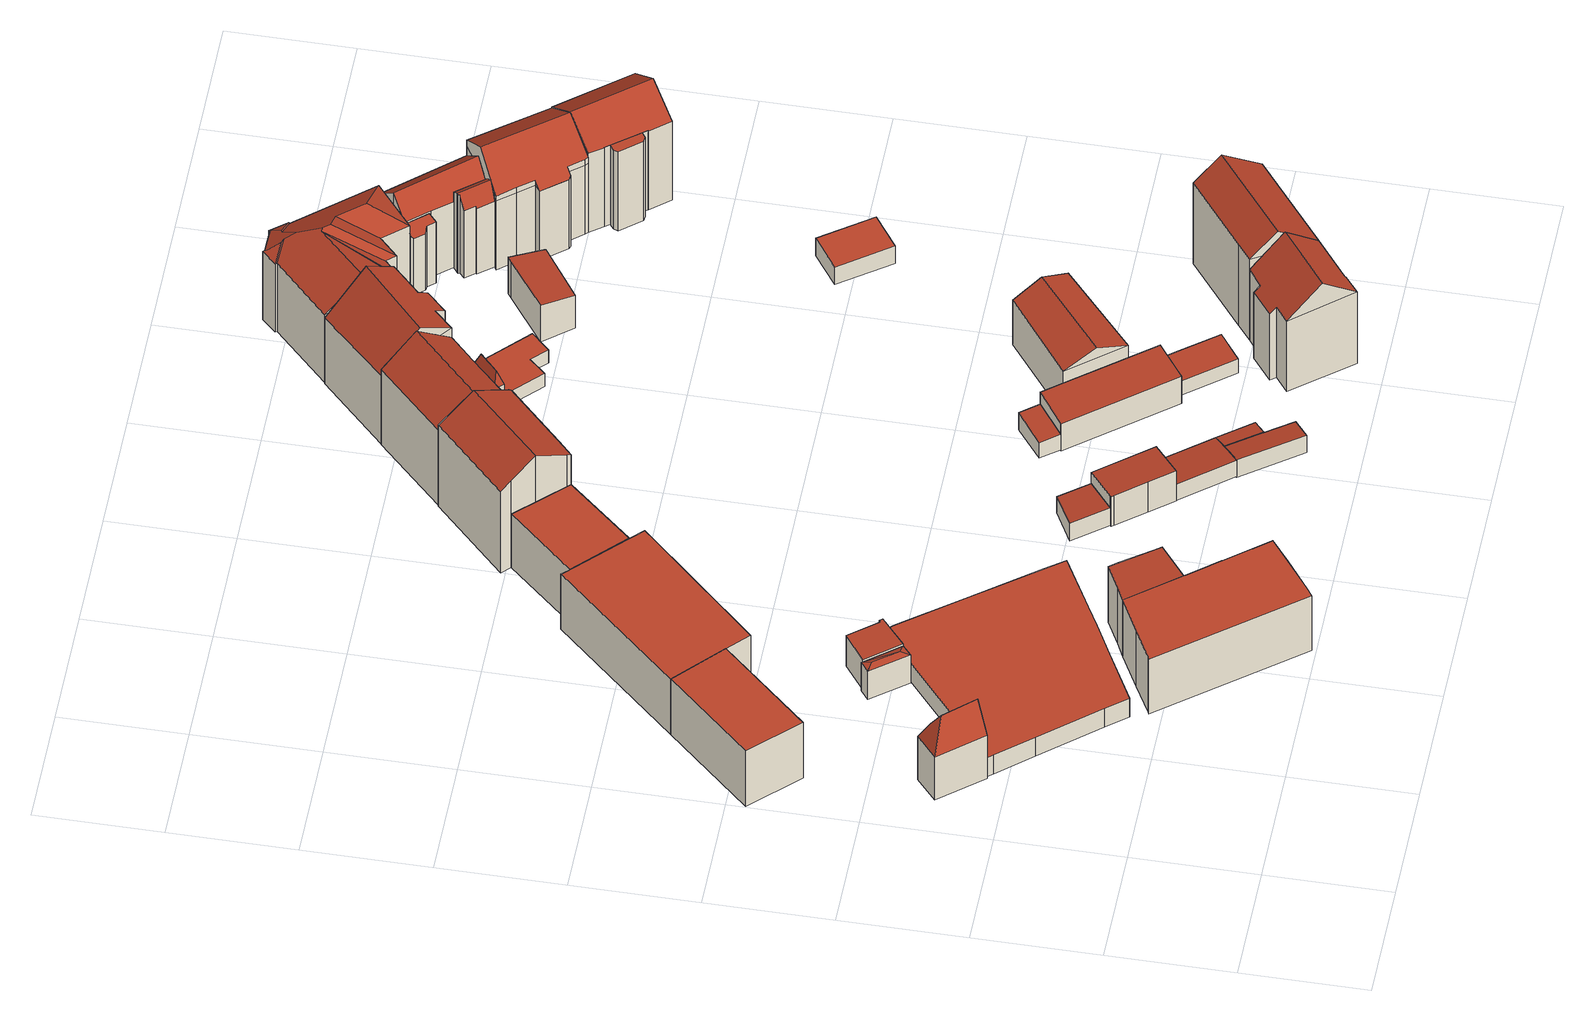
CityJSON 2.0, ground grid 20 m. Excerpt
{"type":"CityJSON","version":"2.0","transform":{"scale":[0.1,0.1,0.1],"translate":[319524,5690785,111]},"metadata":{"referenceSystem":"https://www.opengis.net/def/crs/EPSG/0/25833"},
"CityObjects":{
"building1":{"type":"Building","attributes":{"Dachtyp_tdc":"tdcFreeFormRoof","Gemeindeschluessel":14713000,"Dachneigung":61.83,"QualitaetDacherkennung":5,"Geometrietyp2DReferenz":"3000","function":"31001_9998","roofType":"5000","measuredHeight":14.42},"geometry":[{"type":"MultiSurface","lod":"2","boundaries":[[[0,1,2,3]],[[1,4,5,2]],[[4,6,7,5]],[[6,8,9,7]],[[8,0,3,9]],[[10,8,6]],[[11,12,10,6,4]],[[11,4,1]],[[12,11,1,0]],[[10,12,0,8]],[[3,2,5,7,9]]],"semantics":{"surfaces":[{"type":"WallSurface"},{"type":"RoofSurface"},{"type":"GroundSurface"}],"values":[0,0,0,0,0,0,1,1,1,1,2]}}]},
"building2":{"type":"Building","attributes":{"Dachtyp_tdc":"tdcPolyFlatRoof","Gemeindeschluessel":14713000,"Dachneigung":0,"QualitaetDacherkennung":6,"Geometrietyp2DReferenz":"3000","function":"31001_9998","roofType":"1000","measuredHeight":4.06},"geometry":[{"type":"MultiSurface","lod":"2","boundaries":[[[13,14,15,16]],[[14,17,18,15]],[[17,19,20,18]],[[19,21,22,20]],[[21,23,24,22]],[[23,25,26,24]],[[25,27,28,26]],[[27,29,30,28]],[[29,31,32,30]],[[31,33,34,32]],[[33,35,36,34]],[[35,37,38,36]],[[37,39,40,38]],[[39,41,42,40]],[[41,43,44,42]],[[43,13,16,44]],[[43,41,39,37,35,33,31,29,27,25,23,21,19,17,14,13]],[[16,15,18,20,22,24,26,28,30,32,34,36,38,40,42,44]]],"semantics":{"surfaces":[{"type":"WallSurface"},{"type":"RoofSurface"},{"type":"GroundSurface"}],"values":[0,0,0,0,0,0,0,0,0,0,0,0,0,0,0,0,1,2]}}]},
"building3":{"type":"Building","attributes":{"Dachtyp_tdc":"tdcFreeFormRoof","Gemeindeschluessel":14713000,"Dachneigung":22.11,"QualitaetDacherkennung":24,"Geometrietyp2DReferenz":"3000","function":"31001_9998","roofType":"5000","measuredHeight":6.4},"geometry":[{"type":"MultiSurface","lod":"2","boundaries":[[[45,46,47,48]],[[46,49,50,47]],[[49,51,52,50]],[[51,53,54,52]],[[53,45,48,54]],[[55,53,51]],[[49,55,51]],[[46,55,49]],[[55,46,56]],[[56,46,45]],[[55,56,45,53]],[[48,47,50,52,54]]],"semantics":{"surfaces":[{"type":"WallSurface"},{"type":"RoofSurface"},{"type":"GroundSurface"}],"values":[0,0,0,0,0,1,1,1,1,1,1,2]}}]},
"building4":{"type":"Building","attributes":{"Gemeindeschluessel":14713000,"Geometrietyp2DReferenz":"3000","function":"31001_9998","roofType":"9999"},"children":["building4-1","building4-2","building4-3"]},
"building4-1":{"type":"BuildingPart","attributes":{"Dachtyp_tdc":"tdcPolyFlatRoof","Dachneigung":3.11,"QualitaetDacherkennung":65,"Geometrietyp2DReferenz":"3000","roofType":"2100","measuredHeight":12.07},"parents":["building4"],"geometry":[{"type":"MultiSurface","lod":"2","boundaries":[[[57,58,59,60]],[[58,61,62,59]],[[61,63,64,62]],[[63,65,66,64]],[[65,67,68,66]],[[67,69,70,68]],[[69,71,72,70]],[[71,69,67,65,63,61,58,57]],[[60,59,62,64,66,68,70,72]],[[60,72,71,57]]],"semantics":{"surfaces":[{"type":"WallSurface"},{"type":"RoofSurface"},{"type":"GroundSurface"},{"type":"ClosureSurface"}],"values":[0,0,0,0,0,0,0,1,2,3]}}]},
"building4-2":{"type":"BuildingPart","attributes":{"Dachtyp_tdc":"tdcPolyFlatRoof","Dachneigung":2.59,"QualitaetDacherkennung":62,"Geometrietyp2DReferenz":"3000","roofType":"2100","measuredHeight":12.24},"parents":["building4"],"geometry":[{"type":"MultiSurface","lod":"2","boundaries":[[[73,74,75,72,71]],[[74,76,77,78,75]],[[79,80,81]],[[79,82,83,80]],[[82,84,85,83]],[[84,86,87,85]],[[86,88,89,87]],[[88,90,91,89]],[[90,92,93,91]],[[92,94,95,93]],[[94,96,57,60,95]],[[96,94,92,90,88,86,84,82,79,97,76,74,73]],[[72,75,78,98,80,83,85,87,89,91,93,95,60]],[[97,99,77,76]],[[99,98,78,77]],[[81,99,97,79]],[[81,80,98,99]],[[71,57,96,73]],[[71,72,60,57]]],"semantics":{"surfaces":[{"type":"WallSurface"},{"type":"RoofSurface"},{"type":"GroundSurface"},{"type":"ClosureSurface"}],"values":[0,0,0,0,0,0,0,0,0,0,0,1,2,0,3,0,3,0,3]}}]},
"building4-3":{"type":"BuildingPart","attributes":{"Dachtyp_tdc":"tdcPolyFlatRoof","Dachneigung":40.79,"QualitaetDacherkennung":37,"Geometrietyp2DReferenz":"3000","roofType":"2100","measuredHeight":9.04},"parents":["building4"],"geometry":[{"type":"MultiSurface","lod":"2","boundaries":[[[77,100,101,78]],[[100,102,103,101]],[[102,104,105,103]],[[104,106,107,105]],[[106,108,109,107]],[[108,81,80,109]],[[99,81,108,106,104,102,100,77]],[[78,101,103,105,107,109,80,98]],[[98,80,81,99]],[[77,78,98,99]]],"semantics":{"surfaces":[{"type":"WallSurface"},{"type":"RoofSurface"},{"type":"GroundSurface"},{"type":"ClosureSurface"}],"values":[0,0,0,0,0,0,1,2,3,3]}}]},
"building5":{"type":"Building","attributes":{"Gemeindeschluessel":14713000,"Geometrietyp2DReferenz":"3000","function":"31001_9998","roofType":"9999"},"children":["building5-1","building5-2"]},
"building5-1":{"type":"BuildingPart","attributes":{"Dachtyp_tdc":"tdcPolyFlatRoof","Dachneigung":0,"QualitaetDacherkennung":80,"Geometrietyp2DReferenz":"3000","roofType":"1000","measuredHeight":11.8},"parents":["building5"],"geometry":[{"type":"MultiSurface","lod":"2","boundaries":[[[110,111,112,113]],[[111,114,115,112]],[[116,117,118,119]],[[117,120,121,118]],[[120,122,123,121]],[[122,110,113,123]],[[122,120,117,116,114,111,110]],[[113,112,115,119,118,121,123]],[[119,115,114,116]]],"semantics":{"surfaces":[{"type":"WallSurface"},{"type":"RoofSurface"},{"type":"GroundSurface"},{"type":"ClosureSurface"}],"values":[0,0,0,0,0,0,1,2,3]}}]},
"building5-2":{"type":"BuildingPart","attributes":{"Dachtyp_tdc":"tdcPolyFlatRoof","Dachneigung":0,"QualitaetDacherkennung":69,"Geometrietyp2DReferenz":"3000","roofType":"1000","measuredHeight":11.92},"parents":["building5"],"geometry":[{"type":"MultiSurface","lod":"2","boundaries":[[[124,125,126,115,114]],[[125,127,128,126]],[[127,129,116,119,128]],[[129,127,125,124]],[[115,126,128,119]],[[114,116,129,124]],[[114,115,119,116]]],"semantics":{"surfaces":[{"type":"WallSurface"},{"type":"RoofSurface"},{"type":"GroundSurface"},{"type":"ClosureSurface"}],"values":[0,0,0,1,2,0,3]}}]},
"building6":{"type":"Building","attributes":{"Dachtyp_tdc":"tdcPolyFlatRoof","Gemeindeschluessel":14713000,"Dachneigung":3.08,"QualitaetDacherkennung":80,"Geometrietyp2DReferenz":"3000","function":"31001_9998","roofType":"2100","measuredHeight":6.65},"geometry":[{"type":"MultiSurface","lod":"2","boundaries":[[[130,131,132,133]],[[131,134,135,132]],[[134,136,137,135]],[[136,138,139,137]],[[138,140,141,139]],[[140,130,133,141]],[[140,138,136,134,131,130]],[[133,132,135,137,139,141]]],"semantics":{"surfaces":[{"type":"WallSurface"},{"type":"RoofSurface"},{"type":"GroundSurface"}],"values":[0,0,0,0,0,0,1,2]}}]},
"building7":{"type":"Building","attributes":{"Dachtyp_tdc":"tdcPolyFlatRoof","Gemeindeschluessel":14713000,"Dachneigung":0,"QualitaetDacherkennung":73,"Geometrietyp2DReferenz":"3000","function":"31001_9998","roofType":"1000","measuredHeight":11.42},"geometry":[{"type":"MultiSurface","lod":"2","boundaries":[[[142,143,144,145]],[[143,146,147,144]],[[146,148,149,147]],[[148,142,145,149]],[[148,146,143,142]],[[145,144,147,149]]],"semantics":{"surfaces":[{"type":"WallSurface"},{"type":"RoofSurface"},{"type":"GroundSurface"}],"values":[0,0,0,0,1,2]}}]},
"building8":{"type":"Building","attributes":{"Dachtyp_tdc":"tdcPolyFlatRoof","Gemeindeschluessel":14713000,"Dachneigung":3.45,"QualitaetDacherkennung":82,"Geometrietyp2DReferenz":"3000","function":"31001_2463","roofType":"2100","measuredHeight":3.74},"geometry":[{"type":"MultiSurface","lod":"2","boundaries":[[[150,151,152,153]],[[151,154,155,152]],[[154,156,157,155]],[[156,150,153,157]],[[156,154,151,150]],[[153,152,155,157]]],"semantics":{"surfaces":[{"type":"WallSurface"},{"type":"RoofSurface"},{"type":"GroundSurface"}],"values":[0,0,0,0,1,2]}}]},
"building9":{"type":"Building","attributes":{"Dachtyp_tdc":"tdcPolyFlatRoof","Gemeindeschluessel":14713000,"Dachneigung":5.61,"QualitaetDacherkennung":80,"Geometrietyp2DReferenz":"3000","function":"31001_2463","roofType":"2100","measuredHeight":6.44},"geometry":[{"type":"MultiSurface","lod":"2","boundaries":[[[158,159,160,161]],[[159,162,157,160]],[[162,163,155,157]],[[163,164,165,155]],[[164,166,167,165]],[[166,168,169,167]],[[168,158,161,169]],[[168,166,164,163,162,159,158]],[[161,160,157,155,165,167,169]]],"semantics":{"surfaces":[{"type":"WallSurface"},{"type":"RoofSurface"},{"type":"GroundSurface"}],"values":[0,0,0,0,0,0,0,1,2]}}]},
"building10":{"type":"Building","attributes":{"Dachtyp_tdc":"tdcPolyFlatRoof","Gemeindeschluessel":14713000,"Dachneigung":7.12,"QualitaetDacherkennung":73,"Geometrietyp2DReferenz":"3000","function":"31001_2463","roofType":"2100","measuredHeight":3.41},"geometry":[{"type":"MultiSurface","lod":"2","boundaries":[[[170,171,172,173]],[[171,174,175,172]],[[174,176,177,175]],[[176,178,179,177]],[[178,170,173,179]],[[178,176,174,171,170]],[[173,172,175,177,179]]],"semantics":{"surfaces":[{"type":"WallSurface"},{"type":"RoofSurface"},{"type":"GroundSurface"}],"values":[0,0,0,0,0,1,2]}}]},
"building11":{"type":"Building","attributes":{"Dachtyp_tdc":"tdcGableRoof","Gemeindeschluessel":14713000,"Dachneigung":33.78,"QualitaetDacherkennung":58,"Geometrietyp2DReferenz":"3000","function":"31001_9998","roofType":"3100","measuredHeight":21.38},"geometry":[{"type":"MultiSurface","lod":"2","boundaries":[[[180,181,182,183]],[[181,184,145,182]],[[184,185,186,145]],[[185,187,188,186]],[[187,189,149,188]],[[189,190,191,149]],[[190,192,193,191]],[[192,194,195,193]],[[194,196,197,195]],[[196,198,199,197]],[[198,180,183,199]],[[194,192,190,189,187]],[[187,185,184,181,180,198,196,194]],[[183,182,145,186,188,149,191,193,195,197,199]]],"semantics":{"surfaces":[{"type":"WallSurface"},{"type":"RoofSurface"},{"type":"GroundSurface"}],"values":[0,0,0,0,0,0,0,0,0,0,0,1,1,2]}}]},
"building12":{"type":"Building","attributes":{"Gemeindeschluessel":14713000,"Geometrietyp2DReferenz":"3000","function":"31001_2463","roofType":"9999"},"children":["building12-1","building12-2"]},
"building12-1":{"type":"BuildingPart","attributes":{"Dachtyp_tdc":"tdcPolyFlatRoof","Dachneigung":10.25,"QualitaetDacherkennung":81,"Geometrietyp2DReferenz":"3000","roofType":"2100","measuredHeight":3.73},"parents":["building12"],"geometry":[{"type":"MultiSurface","lod":"2","boundaries":[[[200,201,202,203]],[[201,204,205,202]],[[204,206,207,205]],[[208,209,210,211]],[[209,200,203,210]],[[209,208,206,204,201,200]],[[203,202,205,207,211,210]],[[211,207,206,208]]],"semantics":{"surfaces":[{"type":"WallSurface"},{"type":"RoofSurface"},{"type":"GroundSurface"},{"type":"ClosureSurface"}],"values":[0,0,0,0,0,1,2,3]}}]},
"building12-2":{"type":"BuildingPart","attributes":{"Dachtyp_tdc":"tdcPolyFlatRoof","Dachneigung":5.97,"QualitaetDacherkennung":71,"Geometrietyp2DReferenz":"3000","roofType":"2100","measuredHeight":3.09},"parents":["building12"],"geometry":[{"type":"MultiSurface","lod":"2","boundaries":[[[212,174,213,207,206]],[[174,214,215,213]],[[214,216,208,211,215]],[[214,174,212,216]],[[211,207,213,215]],[[212,206,208,216]],[[206,207,211,208]]],"semantics":{"surfaces":[{"type":"WallSurface"},{"type":"RoofSurface"},{"type":"GroundSurface"},{"type":"ClosureSurface"}],"values":[0,0,0,1,2,0,3]}}]},
"building13":{"type":"Building","attributes":{"Dachtyp_tdc":"tdcPolyFlatRoof","Gemeindeschluessel":14713000,"Dachneigung":2.85,"QualitaetDacherkennung":84,"Geometrietyp2DReferenz":"3000","function":"31001_2463","roofType":"2100","measuredHeight":3.6},"geometry":[{"type":"MultiSurface","lod":"2","boundaries":[[[217,218,219,220]],[[218,221,222,219]],[[221,223,224,222]],[[223,225,226,224]],[[225,217,220,226]],[[225,223,221,218,217]],[[220,219,222,224,226]]],"semantics":{"surfaces":[{"type":"WallSurface"},{"type":"RoofSurface"},{"type":"GroundSurface"}],"values":[0,0,0,0,0,1,2]}}]},
"building14":{"type":"Building","attributes":{"Dachtyp_tdc":"tdcPolyFlatRoof","Gemeindeschluessel":14713000,"Dachneigung":3.8,"QualitaetDacherkennung":85,"Geometrietyp2DReferenz":"3000","function":"31001_2463","roofType":"2100","measuredHeight":6.25},"geometry":[{"type":"MultiSurface","lod":"2","boundaries":[[[227,228,229,230]],[[228,231,232,229]],[[231,233,234,232]],[[233,235,236,234]],[[235,237,238,236]],[[237,239,240,238]],[[239,241,242,240]],[[241,227,230,242]],[[241,239,237,235,233,231,228,227]],[[230,229,232,234,236,238,240,242]]],"semantics":{"surfaces":[{"type":"WallSurface"},{"type":"RoofSurface"},{"type":"GroundSurface"}],"values":[0,0,0,0,0,0,0,0,1,2]}}]},
"building15":{"type":"Building","attributes":{"Gemeindeschluessel":14713000,"Geometrietyp2DReferenz":"3000","function":"31001_9998","roofType":"9999"},"children":["building15-1","building15-2"]},
"building15-1":{"type":"BuildingPart","attributes":{"Dachtyp_tdc":"tdcGableRoof","Dachneigung":38.99,"QualitaetDacherkennung":62,"Geometrietyp2DReferenz":"3000","roofType":"3100","measuredHeight":20.95},"parents":["building15"],"geometry":[{"type":"MultiSurface","lod":"2","boundaries":[[[243,244,245,246]],[[244,247,248,245]],[[247,249,248]],[[250,251,252,253,254]],[[251,255,256,252]],[[255,243,246,256]],[[257,258,259,260]],[[247,244,260,259,261,262]],[[247,262,250]],[[250,262,261,251]],[[251,261,259,258,255]],[[255,258,257,243]],[[243,257,260,244]],[[246,245,248,253,252,256]],[[254,249,247,250]],[[254,253,248,249]]],"semantics":{"surfaces":[{"type":"WallSurface"},{"type":"RoofSurface"},{"type":"GroundSurface"},{"type":"ClosureSurface"}],"values":[0,0,0,0,0,0,1,1,0,0,0,0,0,2,0,3]}}]},
"building15-2":{"type":"BuildingPart","attributes":{"Dachtyp_tdc":"tdcFreeFormRoof","Dachneigung":72.36,"QualitaetDacherkennung":27,"Geometrietyp2DReferenz":"3000","roofType":"5000","measuredHeight":17.52},"parents":["building15"],"geometry":[{"type":"MultiSurface","lod":"2","boundaries":[[[249,263,264,248]],[[263,265,266,264]],[[265,254,253,266]],[[267,254,265]],[[268,267,265,263]],[[268,263,249]],[[267,268,249,254]],[[248,264,266,253]],[[248,253,254,249]]],"semantics":{"surfaces":[{"type":"WallSurface"},{"type":"RoofSurface"},{"type":"GroundSurface"},{"type":"ClosureSurface"}],"values":[0,0,0,1,1,1,1,2,3]}}]},
"building16":{"type":"Building","attributes":{"Dachtyp_tdc":"tdcPolyFlatRoof","Gemeindeschluessel":14713000,"Dachneigung":6.16,"QualitaetDacherkennung":76,"Geometrietyp2DReferenz":"3000","function":"31001_2463","roofType":"2100","measuredHeight":3.52},"geometry":[{"type":"MultiSurface","lod":"2","boundaries":[[[269,270,238,240]],[[270,271,272,238]],[[271,273,274,272]],[[273,275,276,274]],[[275,269,240,276]],[[275,273,271,270,269]],[[240,238,272,274,276]]],"semantics":{"surfaces":[{"type":"WallSurface"},{"type":"RoofSurface"},{"type":"GroundSurface"}],"values":[0,0,0,0,0,1,2]}}]},
"building17":{"type":"Building","attributes":{"Dachtyp_tdc":"tdcFreeFormRoof","Gemeindeschluessel":14713000,"Dachneigung":40.8,"QualitaetDacherkennung":64,"Geometrietyp2DReferenz":"3000","function":"31001_9998","roofType":"5000","measuredHeight":20.22},"geometry":[{"type":"MultiSurface","lod":"2","boundaries":[[[277,278,279,280]],[[278,281,282,279]],[[281,283,284,282]],[[283,285,286,284]],[[285,287,288,286]],[[287,289,290,288]],[[289,291,292,290]],[[291,293,294,292]],[[293,295,296,294]],[[295,277,280,296]],[[297,287,285,283,281,278,277,298]],[[291,289,297,298,295,293]],[[289,287,297]],[[277,295,298]],[[280,279,282,284,286,288,290,292,294,296]]],"semantics":{"surfaces":[{"type":"WallSurface"},{"type":"RoofSurface"},{"type":"GroundSurface"}],"values":[0,0,0,0,0,0,0,0,0,0,1,1,0,0,2]}}]},
"building18":{"type":"Building","attributes":{"Dachtyp_tdc":"tdcGableRoof","Gemeindeschluessel":14713000,"Dachneigung":22.03,"QualitaetDacherkennung":52,"Geometrietyp2DReferenz":"3000","function":"31001_9998","roofType":"3100","measuredHeight":11.59},"geometry":[{"type":"MultiSurface","lod":"2","boundaries":[[[299,300,301,302]],[[300,303,304,301]],[[303,305,306,304]],[[305,299,302,306]],[[303,300,307]],[[299,305,308]],[[300,299,308,307]],[[305,303,307,308]],[[302,301,304,306]]],"semantics":{"surfaces":[{"type":"WallSurface"},{"type":"RoofSurface"},{"type":"GroundSurface"}],"values":[0,0,0,0,0,0,1,1,2]}}]},
"building19":{"type":"Building","attributes":{"Dachtyp_tdc":"tdcFreeFormRoof","Gemeindeschluessel":14713000,"Dachneigung":43.85,"QualitaetDacherkennung":46,"Geometrietyp2DReferenz":"3000","function":"31001_9998","roofType":"5000","measuredHeight":21.1},"geometry":[{"type":"MultiSurface","lod":"2","boundaries":[[[309,310,311,312]],[[310,313,314,311]],[[313,315,316,314]],[[315,317,318,316]],[[317,319,320,318]],[[319,321,322,320]],[[321,323,324,322]],[[323,325,326,324]],[[325,309,312,326]],[[309,325,323,327,328,317,315,313,310]],[[328,327,321,319]],[[323,321,327]],[[319,317,328]],[[312,311,314,316,318,320,322,324,326]]],"semantics":{"surfaces":[{"type":"WallSurface"},{"type":"RoofSurface"},{"type":"GroundSurface"}],"values":[0,0,0,0,0,0,0,0,0,1,1,0,0,2]}}]},
"building20":{"type":"Building","attributes":{"Dachtyp_tdc":"tdcPolyFlatRoof","Gemeindeschluessel":14713000,"Dachneigung":0,"QualitaetDacherkennung":52,"Geometrietyp2DReferenz":"3000","function":"31001_9998","roofType":"1000","measuredHeight":2.79},"geometry":[{"type":"MultiSurface","lod":"2","boundaries":[[[329,330,331,332]],[[330,333,334,331]],[[333,335,336,334]],[[335,337,338,336]],[[337,339,340,338]],[[339,329,332,340]],[[339,337,335,333,330,329]],[[332,331,334,336,338,340]]],"semantics":{"surfaces":[{"type":"WallSurface"},{"type":"RoofSurface"},{"type":"GroundSurface"}],"values":[0,0,0,0,0,0,1,2]}}]},
"building21":{"type":"Building","attributes":{"Dachtyp_tdc":"tdcFreeFormRoof","Gemeindeschluessel":14713000,"Dachneigung":38.7,"QualitaetDacherkennung":71,"Geometrietyp2DReferenz":"3000","function":"31001_9998","roofType":"5000","measuredHeight":20.91},"geometry":[{"type":"MultiSurface","lod":"2","boundaries":[[[341,342,343,288]],[[342,344,345,343]],[[344,346,347,345]],[[346,289,290,347]],[[289,341,288,290]],[[289,346,348,349]],[[349,348,344,342,341]],[[341,289,349]],[[346,344,348]],[[288,343,345,347,290]]],"semantics":{"surfaces":[{"type":"WallSurface"},{"type":"RoofSurface"},{"type":"GroundSurface"}],"values":[0,0,0,0,0,1,1,0,0,2]}}]},
"building22":{"type":"Building","attributes":{"Dachtyp_tdc":"tdcPolyFlatRoof","Gemeindeschluessel":14713000,"Dachneigung":8.46,"QualitaetDacherkennung":76,"Geometrietyp2DReferenz":"3000","function":"31001_9998","roofType":"2100","measuredHeight":7.77},"geometry":[{"type":"MultiSurface","lod":"2","boundaries":[[[350,351,352,353]],[[351,354,355,352]],[[354,356,357,355]],[[356,358,359,357]],[[358,360,361,359]],[[360,362,363,361]],[[362,350,353,363]],[[362,360,358,356,354,351,350]],[[353,352,355,357,359,361,363]]],"semantics":{"surfaces":[{"type":"WallSurface"},{"type":"RoofSurface"},{"type":"GroundSurface"}],"values":[0,0,0,0,0,0,0,1,2]}}]},
"building23":{"type":"Building","attributes":{"Dachtyp_tdc":"tdcFreeFormRoof","Gemeindeschluessel":14713000,"Dachneigung":33.38,"QualitaetDacherkennung":43,"Geometrietyp2DReferenz":"3000","function":"31001_9998","roofType":"5000","measuredHeight":19.29},"geometry":[{"type":"MultiSurface","lod":"2","boundaries":[[[364,365,366,367]],[[365,368,369,366]],[[368,370,371,369]],[[370,372,373,371]],[[372,374,375,373]],[[374,376,377,375]],[[376,378,379,377]],[[378,380,381,379]],[[380,382,383,381]],[[382,384,385,383]],[[384,386,387,385]],[[386,388,389,387]],[[388,390,391,389]],[[390,392,393,391]],[[392,394,395,393]],[[394,396,397,395]],[[396,364,367,397]],[[398,399,400,401,402,396,394]],[[392,398,394]],[[398,392,390]],[[399,388,386]],[[399,390,388]],[[390,399,398]],[[403,400,399,386,384]],[[404,403,384,382]],[[405,404,382,380]],[[405,380,378]],[[406,401,400,403,404,405,378,376]],[[407,406,376,374]],[[408,407,374,372]],[[408,372,370]],[[409,410,402,401,406,407,408,370,368]],[[409,368,365]],[[410,409,365,364]],[[402,410,364,396]],[[367,366,369,371,373,375,377,379,381,383,385,387,389,391,393,395,397]]],"semantics":{"surfaces":[{"type":"WallSurface"},{"type":"RoofSurface"},{"type":"GroundSurface"}],"values":[0,0,0,0,0,0,0,0,0,0,0,0,0,0,0,0,0,1,0,0,1,1,1,1,1,1,1,1,1,1,1,1,1,1,1,2]}}]},
"building24":{"type":"Building","attributes":{"Gemeindeschluessel":14713000,"Dachneigung":90,"Dachorientierung":0,"MittlereTraufHoehe":115.77,"QualitaetDacherkennung":72,"ObjektHoehe":3.69,"BodenHoehe":112.08,"Geometrietyp2DReferenz":"3000","AbsoluteHoehe":115.77,"Dachflaeche":64.44,"function":"31001_9998","roofType":"1000","measuredHeight":3.69,"storeysAboveGround":1},"geometry":[{"type":"MultiSurface","lod":"2","boundaries":[[[411,412,413,414]],[[412,415,416,413]],[[415,417,418,416]],[[417,411,414,418]],[[417,415,412,411]],[[414,413,416,418]]],"semantics":{"surfaces":[{"type":"WallSurface"},{"type":"RoofSurface"},{"type":"GroundSurface"}],"values":[0,0,0,0,1,2]}}]},
"building25":{"type":"Building","attributes":{"Gemeindeschluessel":14713000,"Geometrietyp2DReferenz":"3000","function":"31001_9998","roofType":"9999"},"children":["building25-1","building25-2","building25-3"]},
"building25-1":{"type":"BuildingPart","attributes":{"Dachtyp_tdc":"tdcGableRoof","Dachneigung":45.26,"QualitaetDacherkennung":58,"Geometrietyp2DReferenz":"3000","roofType":"3100","measuredHeight":17.41},"parents":["building25"],"geometry":[{"type":"MultiSurface","lod":"2","boundaries":[[[419,420,421,422,423]],[[420,424,425,421]],[[424,426,427,425]],[[426,428,429,427]],[[428,430,431,429]],[[432,433,434,435,436]],[[428,426,424,420]],[[420,419,433,432,430,428]],[[435,422,421,425,427,429,431,436]],[[423,434,433,419]],[[423,422,435,434]],[[436,431,430,432]]],"semantics":{"surfaces":[{"type":"WallSurface"},{"type":"RoofSurface"},{"type":"GroundSurface"},{"type":"ClosureSurface"}],"values":[0,0,0,0,0,0,1,1,2,0,3,3]}}]},
"building25-2":{"type":"BuildingPart","attributes":{"Dachtyp_tdc":"tdcFreeFormRoof","Dachneigung":66.42,"QualitaetDacherkennung":26,"Geometrietyp2DReferenz":"3000","roofType":"5000","measuredHeight":14.69},"parents":["building25"],"geometry":[{"type":"MultiSurface","lod":"2","boundaries":[[[437,438,439,440]],[[438,441,442,439]],[[441,443,444,442]],[[443,445,446,444]],[[445,447,448,446]],[[447,449,450,448]],[[449,451,452,450]],[[451,423,422,452]],[[434,437,440,435]],[[451,449,447,445,443,441,438,453]],[[438,437,434,453]],[[434,423,451,453]],[[440,439,442,444,446,448,450,452,422,435]],[[435,422,423,434]]],"semantics":{"surfaces":[{"type":"WallSurface"},{"type":"RoofSurface"},{"type":"GroundSurface"},{"type":"ClosureSurface"}],"values":[0,0,0,0,0,0,0,0,0,1,1,1,2,3]}}]},
"building25-3":{"type":"BuildingPart","attributes":{"Dachtyp_tdc":"tdcGableRoof","Dachneigung":63.68,"QualitaetDacherkennung":18,"Geometrietyp2DReferenz":"3000","roofType":"3100","measuredHeight":17.11},"parents":["building25"],"geometry":[{"type":"MultiSurface","lod":"2","boundaries":[[[454,455,456,457]],[[455,458,459,456]],[[458,460,461,459]],[[460,462,463,461]],[[462,464,465,463]],[[464,466,432,436,465]],[[467,468,469,431,430]],[[468,470,471,469]],[[470,472,473,471]],[[472,454,457,473]],[[468,467,466,464,462]],[[462,460,458,455,454,472,470,468]],[[457,456,459,461,463,465,436,431,469,471,473]],[[467,430,432,466]],[[430,431,436,432]]],"semantics":{"surfaces":[{"type":"WallSurface"},{"type":"RoofSurface"},{"type":"GroundSurface"},{"type":"ClosureSurface"}],"values":[0,0,0,0,0,0,0,0,0,0,1,1,2,0,3]}}]},
"building26":{"type":"Building","attributes":{"Dachtyp_tdc":"tdcFreeFormRoof","Gemeindeschluessel":14713000,"Dachneigung":37.05,"QualitaetDacherkennung":75,"Geometrietyp2DReferenz":"3000","function":"31001_9998","roofType":"5000","measuredHeight":20.38},"geometry":[{"type":"MultiSurface","lod":"2","boundaries":[[[474,475,476,477]],[[475,478,479,476]],[[478,480,481,479]],[[480,482,483,481]],[[482,484,485,483]],[[484,486,487,485]],[[486,488,489,487]],[[488,490,491,489]],[[490,492,493,491]],[[492,494,495,493]],[[494,496,497,495]],[[496,474,477,497]],[[498,499,500,501]],[[502,503,504,505,506,498,501,507,508,509,510,496]],[[496,510,474]],[[474,510,509,475]],[[475,509,508,478]],[[478,508,507,480]],[[480,507,501,500,482]],[[484,499,498,506,486]],[[486,506,505,488]],[[488,505,504,490]],[[490,504,503,492]],[[492,503,502,494]],[[494,502,496]],[[482,500,499,484]],[[477,476,479,481,483,485,487,489,491,493,495,497]]],"semantics":{"surfaces":[{"type":"WallSurface"},{"type":"RoofSurface"},{"type":"GroundSurface"}],"values":[0,0,0,0,0,0,0,0,0,0,0,0,1,1,0,0,0,0,0,0,0,0,0,0,0,0,2]}}]},
"building27":{"type":"Building","attributes":{"Gemeindeschluessel":14713000,"Geometrietyp2DReferenz":"3000","function":"31001_9998","roofType":"9999"},"children":["building27-1","building27-2"]},
"building27-1":{"type":"BuildingPart","attributes":{"Dachtyp_tdc":"tdcPolyFlatRoof","Dachneigung":0,"QualitaetDacherkennung":54,"Geometrietyp2DReferenz":"3000","roofType":"1000","measuredHeight":17.02},"parents":["building27"],"geometry":[{"type":"MultiSurface","lod":"2","boundaries":[[[511,512,513,514]],[[512,515,516,517,513]],[[518,519,520,521,522]],[[519,523,524,520]],[[523,525,526,524]],[[525,527,528,526]],[[527,511,514,528]],[[527,525,523,519,518,529,530,515,512,511]],[[514,513,517,531,532,521,520,524,526,528]],[[516,515,530]],[[530,531,517,516]],[[533,530,529]],[[533,532,531,530]],[[522,533,529,518]],[[522,521,532,533]]],"semantics":{"surfaces":[{"type":"WallSurface"},{"type":"RoofSurface"},{"type":"GroundSurface"},{"type":"ClosureSurface"}],"values":[0,0,0,0,0,0,0,1,2,0,3,0,3,0,3]}}]},
"building27-2":{"type":"BuildingPart","attributes":{"Dachtyp_tdc":"tdcGableRoof","Dachneigung":36.87,"QualitaetDacherkennung":77,"Geometrietyp2DReferenz":"3000","roofType":"3100","measuredHeight":20.52},"parents":["building27"],"geometry":[{"type":"MultiSurface","lod":"2","boundaries":[[[516,534,487,517]],[[534,535,536,487]],[[535,537,485,536]],[[537,538,539,485]],[[538,540,541,539]],[[540,542,543,541]],[[542,522,521,543]],[[540,538,537,535]],[[535,534,516,530,533,522,542,540]],[[532,531,517,487,536,485,539,541,543,521]],[[531,532,533,530]],[[516,517,531,530]],[[532,521,522,533]]],"semantics":{"surfaces":[{"type":"WallSurface"},{"type":"RoofSurface"},{"type":"GroundSurface"},{"type":"ClosureSurface"}],"values":[0,0,0,0,0,0,0,1,1,2,3,3,3]}}]}
},
"vertices":[
[62,499,102],[99,531,102],[99,531,10],[62,499,10],[111,525,102],[111,525,10],[162,468,102],[162,468,10],[119,431,102],[119,431,10],[140,449,155],[101,512,132],[100,496,153],
[355,290,54],[273,246,54],[273,246,14],[355,290,14],[247,278,54],[247,278,14],[172,368,54],[172,368,14],[126,422,54],[126,422,14],[119,431,54],[119,431,14],[162,468,54],[162,468,14],[287,575,54],[287,575,14],[303,589,54],[303,589,14],[345,627,54],[345,627,14],[359,610,54],[359,610,14],[429,519,54],[429,519,14],[508,415,54],[508,415,14],[530,386,54],[530,386,14],[444,338,54],[444,338,14],[408,318,54],[408,318,14],
[243,631,71],[259,644,71],[259,644,11],[243,631,11],[261,642,71],[261,642,11],[303,589,71],[303,589,11],[287,575,71],[287,575,11],[288,591,75],[258,629,75],
[396,278,129],[420,290,129],[420,290,9],[396,278,9],[460,311,129],[460,311,9],[467,303,128],[467,303,9],[471,298,128],[471,298,9],[509,251,124],[509,251,9],[517,241,124],[517,241,9],[461,196,124],[461,196,9],
[461,196,131],[473,181,131],[473,181,9],[499,149,131],[499,149,99],[499,149,9],[531,108,131],[531,108,9],[531,108,99],[552,82,131],[552,82,9],[516,53,129],[516,53,9],[470,16,126],[470,16,9],[457,7,126],[457,7,9],[289,220,126],[289,220,9],[293,222,126],[293,222,9],[340,248,128],[340,248,9],[396,278,131],[498,149,131],[498,149,9],[498,149,99],
[503,143,99],[503,143,9],[509,146,93],[509,146,9],[521,143,87],[521,143,9],[537,123,87],[537,123,9],[535,112,94],[535,112,9],
[412,994,128],[232,804,128],[232,804,10],[412,994,10],[199,835,128],[199,835,10],[124,904,128],[304,1100,128],[304,1100,10],[124,904,10],[315,1089,128],[315,1089,10],[392,1014,128],[392,1014,10],
[199,835,129],[72,697,129],[72,697,10],[1,770,129],[1,770,10],[124,904,129],
[303,589,75],[261,642,75],[261,642,12],[303,589,12],[303,674,78],[303,674,12],[338,630,78],[338,630,12],[341,632,78],[341,632,12],[345,627,78],[345,627,12],
[483,1117,129],[392,1014,129],[392,1014,14],[483,1117,14],[315,1089,129],[315,1089,14],[409,1193,129],[409,1193,14],
[607,395,51],[660,424,47],[660,424,13],[607,395,13],[695,379,47],[695,379,13],[648,342,51],[648,342,13],
[649,337,77],[646,340,77],[646,340,13],[649,337,13],[648,342,77],[695,379,71],[763,294,71],[763,294,13],[714,255,77],[714,255,13],[685,292,77],[685,292,13],
[714,255,48],[763,294,40],[763,294,14],[714,255,14],[825,216,40],[825,216,14],[797,192,44],[797,192,14],[777,176,48],[777,176,14],
[593,1224,193],[506,1139,193],[506,1139,14],[593,1224,14],[483,1117,193],[478,1122,197],[478,1122,14],[439,1162,228],[439,1162,14],[409,1193,200],[396,1206,188],[396,1206,14],[512,1320,188],[512,1320,14],[553,1275,228],[553,1275,14],[594,1230,195],[594,1230,14],[596,1227,193],[596,1227,14],
[844,84,49],[777,176,49],[777,176,12],[844,84,12],[797,192,45],[797,192,12],[807,200,42],[807,200,12],[845,148,42],[875,106,42],[875,106,12],[845,148,12],
[807,200,43],[825,216,12],[865,164,40],[865,164,12],[845,148,43],
[784,440,47],[762,468,47],[762,468,14],[784,440,14],[812,507,50],[812,507,14],[814,508,50],[814,508,14],[836,480,50],[836,480,14],
[783,439,71],[784,440,71],[784,440,13],[783,439,13],[836,480,76],[836,480,13],[860,450,76],[860,450,13],[927,365,76],[927,365,13],[960,323,76],[960,323,13],[920,291,72],[920,291,13],[908,282,71],[908,282,13],
[617,1424,176],[700,1334,176],[700,1334,16],[617,1424,16],[661,1296,176],[661,1296,16],[661,1296,164],[619,1255,176],[594,1230,176],[594,1230,16],[619,1255,16],[619,1255,164],[512,1320,176],[512,1320,16],[617,1424,177],[512,1320,178],[553,1275,225],[659,1379,225],[594,1230,177],[619,1255,177],
[672,1283,164],[672,1283,16],[632,1243,164],[632,1243,16],[631,1255,191],[661,1283,191],
[920,291,43],[960,323,48],[980,298,48],[980,298,13],[1023,243,48],[1023,243,13],[983,211,43],[983,211,13],
[960,134,162],[985,154,163],[985,154,12],[960,134,12],[978,163,153],[978,163,12],[1017,194,153],[1017,194,12],[1024,185,163],[1024,185,12],[1052,206,164],[1052,206,12],[1124,116,167],[1124,116,12],[1060,66,167],[1060,66,12],[1060,64,166],[1060,64,12],[1033,42,166],[1033,42,12],[1089,160,214],[997,87,214],
[860,450,101],[986,548,103],[986,548,8],[860,450,8],[1052,477,105],[1052,477,8],[927,365,102],[927,365,8],[1021,511,123],[895,406,123],
[760,1395,199],[771,1382,188],[771,1382,17],[760,1395,17],[740,1351,187],[740,1351,17],[729,1364,197],[729,1364,17],[700,1334,196],[700,1334,17],[617,1424,163],[617,1424,17],[722,1527,158],[722,1527,17],[803,1439,200],[803,1439,17],[801,1436,200],[801,1436,17],[771,1474,228],[663,1374,228],
[773,1208,45],[715,1264,45],[715,1264,17],[773,1208,17],[768,1318,45],[768,1318,17],[849,1240,45],[849,1240,17],[821,1211,45],[821,1211,17],[797,1234,45],[797,1234,17],
[1052,206,185],[1078,227,185],[1078,227,12],[1189,315,185],[1189,315,12],[1261,225,167],[1261,225,12],[1219,278,221],[1082,169,221],
[929,1206,84],[899,1185,84],[899,1185,15],[929,1206,15],[862,1230,93],[862,1230,15],[941,1288,93],[941,1288,15],[950,1294,93],[950,1294,15],[982,1246,84],[982,1246,15],[983,1244,84],[983,1244,15],
[809,1617,165],[831,1639,165],[831,1639,19],[809,1617,19],[834,1637,165],[834,1637,19],[873,1636,165],[873,1636,19],[874,1638,165],[874,1638,19],[895,1612,165],[895,1612,19],[893,1611,165],[893,1611,19],[992,1495,165],[992,1495,19],[920,1436,165],[920,1436,19],[887,1473,165],[887,1473,19],[857,1444,165],[857,1444,19],[844,1458,165],[844,1458,19],[818,1433,165],[818,1433,19],[813,1428,165],[813,1428,19],[803,1439,165],[803,1439,19],[722,1527,165],[722,1527,19],[811,1614,165],[811,1614,19],[768,1478,209],[845,1554,210],[850,1554,212],[851,1592,194],[845,1610,183],[860,1543,211],[891,1541,196],[925,1501,196],[863,1616,178],[866,1617,178],[874,1633,167],[832,1632,169],[839,1613,181],
[1108,864,48],[1166,784,48],[1166,784,11],[1108,864,11],[1113,746,48],[1113,746,11],[1055,826,48],[1055,826,11],
[931,1445,159],[957,1466,191],[957,1466,17],[931,1445,17],[931,1445,148],[992,1495,146],[992,1495,17],[1093,1382,144],[1093,1382,17],[1052,1357,191],[1052,1357,17],[1022,1338,158],[1022,1338,17],[985,1382,158],[960,1411,159],[960,1411,148],[960,1411,17],[985,1382,17],
[952,1404,148],[950,1402,148],[950,1402,17],[952,1404,17],[939,1414,148],[939,1414,17],[933,1414,138],[933,1414,17],[919,1430,139],[919,1430,17],[918,1434,145],[918,1434,17],[920,1436,149],[920,1436,17],[925,1440,165],[925,1440,17],[950,1412,164],
[979,1348,161],[967,1363,161],[967,1363,17],[979,1348,17],[976,1371,185],[976,1371,17],[974,1373,185],[974,1373,17],[975,1374,188],[975,1374,17],[976,1375,187],[976,1375,17],[985,1382,179],[1022,1338,178],[1010,1331,188],[1010,1331,17],[997,1323,158],[997,1323,17],[978,1346,157],[978,1346,17],
[1033,1269,164],[1014,1293,164],[1014,1293,16],[1033,1269,16],[992,1320,164],[992,1320,16],[997,1323,164],[997,1323,16],[1093,1382,164],[1093,1382,16],[1179,1270,164],[1179,1270,16],[1090,1200,164],[1090,1200,16],[1086,1204,164],[1086,1204,16],[1067,1227,164],[1067,1227,16],[1058,1220,164],[1058,1220,16],[1053,1222,164],[1053,1222,16],[1022,1260,164],[1022,1260,16],[1135,1235,220],[1179,1270,177],[1093,1382,177],[1044,1352,220],[1053,1222,165],[1058,1220,167],[1067,1227,176],[1086,1204,177],[1090,1200,177],[997,1323,178],[992,1320,174],[1014,1293,175],[1033,1269,175],
[1103,1164,186],[1111,1171,186],[1111,1171,16],[1103,1164,16],[1106,1178,186],[1106,1178,185],[1106,1178,16],[1150,1121,186],[1145,1129,186],[1145,1129,16],[1150,1121,16],[1150,1121,185],[1136,1123,186],[1136,1123,16],[1128,1124,186],[1128,1124,16],[1101,1157,186],[1101,1157,16],[1151,1121,186],[1106,1179,186],[1106,1179,16],[1151,1121,16],[1151,1121,185],
[1090,1200,186],[1135,1235,221],[1135,1235,16],[1179,1270,179],[1268,1162,178],[1268,1162,16],[1223,1127,221],[1223,1127,16],[1176,1090,185],[1176,1090,16]
]}
